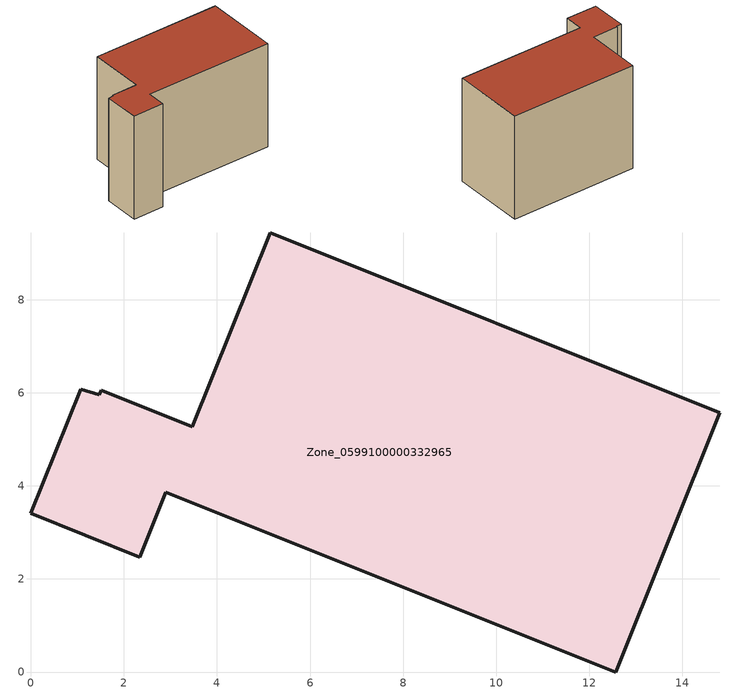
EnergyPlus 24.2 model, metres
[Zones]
Zone_0599100000332965
 floor ground (C_G): 3.47,5.27 5.14,9.44 14.8,5.57 12.57,0 2.9,3.87 2.34,2.47 0,3.42 1.07,6.08 1.47,5.96 1.51,6.05 z0
 wall outside (C_F): 1.07,6.08 0,3.42 2.34,2.47 2.9,3.87 12.57,0 14.8,5.57 5.14,9.44 3.47,5.27 1.51,6.05 1.47,5.96 1.07,6.08 z0:8.61
 roof outside (C_R): 1.51,6.05 1.47,5.96 1.07,6.08 0,3.42 2.34,2.47 2.9,3.87 12.57,0 14.8,5.57 5.14,9.44 3.47,5.27 z8.61
[BUILDING]
Pand.0599100000332965: North Axis=0; Terrain=City; Loads Convergence Tolerance Value=0.04; Temperature Convergence Tolerance Value=0.4; Solar Distribution=FullExterior; Maximum Number of Warmup Days=25; Minimum Number of Warmup Days=1
[Site:Location]
Rotterdam.The.Hague.AP_ZH_NLD Design_Conditions: Latitude=51.96; Longitude=4.45; Time Zone=1; Elevation=-4.5
[SITE:GROUNDTEMPERATURE:BUILDINGSURFACE]
18, 18, 18, 18, 18, 18, 18, 18, 18, 18, 18, 18
[MATERIAL] Thermal Absorptance=0.9; Solar Absorptance=0.7; Visible Absorptance=0.7
Name | Roughness | Thickness | Conductivity | Density | Specific Heat
G.TI.1975-1991 | MediumSmooth | 0.15 | 0.288461 | 540 | 1210
F.TI.1975-1991 | Rough | 0.3 | 0.230769 | 1920 | 840
R.TI.1975-1991 | MediumRough | 0.2 | 0.153846 | 1500 | 1000
[CONSTRUCTION]
C_G: G.TI.1975-1991
C_F: F.TI.1975-1991
C_R: R.TI.1975-1991
[ZONE]
Zone_0599100000332965: Type=1; Multiplier=1; Ceiling Height=Autocalculate; Volume=Autocalculate; Floor Area=autocalculate; Part of Total Floor Area=Yes
[ZONEINFILTRATION:DESIGNFLOWRATE]
Infil_Zone_0599100000332965: Zone or ZoneList or Space or SpaceList=Zone_0599100000332965; Schedule=AlwaysOn; Design Flow Rate Calculation Method=Flow/Area; Flow Rate per Floor Area=0.003; Constant Term Coefficient=1; Temperature Term Coefficient=0; Velocity Term Coefficient=0; Velocity Squared Term Coefficient=0
[HVACTEMPLATE:ZONE:IDEALLOADSAIRSYSTEM]
Zone_0599100000332965: Maximum Heating Supply Air Temperature=50; Minimum Cooling Supply Air Temperature=13; Maximum Heating Supply Air Humidity Ratio=0.0156; Minimum Cooling Supply Air Humidity Ratio=0.0077; Heating Limit=NoLimit; Cooling Limit=NoLimit; Dehumidification Control Type=ConstantSensibleHeatRatio; Cooling Sensible Heat Ratio=0.7; Dehumidification Setpoint=60; Humidification Control Type=None; Humidification Setpoint=30; Outdoor Air Method=None; Outdoor Air Flow Rate per Person=0.00944; Outdoor Air Flow Rate per Zone Floor Area=0; Outdoor Air Flow Rate per Zone=0; Demand Controlled Ventilation Type=None; Outdoor Air Economizer Type=NoEconomizer; Heat Recovery Type=None; Sensible Heat Recovery Effectiveness=0.7; Latent Heat Recovery Effectiveness=0.65
[ZONECONTROL:THERMOSTAT]
ThermostatControl_Zone_0599100000332965: Zone or ZoneList=Zone_0599100000332965; Control Type Schedule=DualSetpointControlType; Control 1=Thermostat_Zone_0599100000332965; Temperature Difference Between Cutout And Setpoint=0
[THERMOSTATSETPOINT:DUALSETPOINT]
Thermostat_Zone_0599100000332965: Heating Setpoint Temperature Schedule=HeatingSetpoint_Zone_0599100000332965; Cooling Setpoint Temperature Schedule=CoolingSetpoint_Zone_0599100000332965
[SCHEDULE:COMPACT]
HeatingSetpoint_Zone_0599100000332965: Through: 12/31, For: AllDays, Until: 24:00, 21
CoolingSetpoint_Zone_0599100000332965: Through: 12/31, For: AllDays, Until: 24:00, 24
DualSetpointControlType: Through: 12/31, For: AllDays, Until: 24:00, 4
AlwaysOn: Through: 12/31, For: AllDays, Until: 24:00, 1
